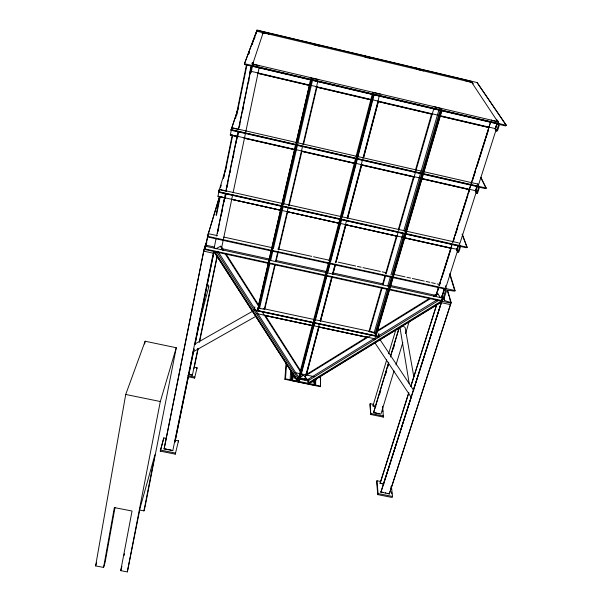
<?xml version="1.0" encoding="UTF-8"?>
<svg xmlns="http://www.w3.org/2000/svg" width="602" height="602" viewBox="0 0 602 602"><rect width="100%" height="100%" fill="white"/><g stroke="black" fill="none" stroke-linecap="round" stroke-linejoin="round"><path stroke-width="0.9" d="M286.093 362.63L284.881 379.29L320.55 386.717L320.58 375.603M320.595 386.544L320.279 375.859M320.241 386.04L315.644 385.084L315.704 380.464M315.644 385.084A0.956 0.835 0.9 0 1 314.929 384.076L316.035 378.222M313.951 381.638L313.973 379.787M284.881 379.29L285.498 378.801L290.119 379.764A0.963 0.843 3.2 0 0 291.263 379.147C292.993 370.681 293.58 376.408 291.677 380.524L313.935 385.16L314.741 379.298M318.759 79.599L311.889 78.335L258.205 310.609L257.686 310.715L311.294 79.456L311.836 79.464M319.256 46.076L313.71 44.623L313.04 43.442M441.597 299.375L442.199 301.594L308.344 383.88L307.863 380.291L304.484 375.791M312.927 322.589L298.502 378.124C297.554 379.877 299.156 383.7 299.096 379.839M297.982 380.915L214.666 251.312L213.996 251.832L297.659 381.292L298.088 378.598L216.69 251.824M311.144 77.763L257.483 310.67M312.784 44.571L312.844 43.397M291.677 380.524L291.925 377.559L295.469 378.297M292.301 375.106L292.406 373.285M291.263 379.147L291.646 372.736M219.241 189.818L219.414 190.3M290.119 379.764L290.676 370.599M224.546 197.501L225.171 198.141L226.059 193.836M237.098 136.21L237.737 136.895L238.859 131.424M495.1 128.602C497.53 134.615 498.23 128.03 499.141 125.525A1.121 1.031 -37.3 0 1 500.51 124.734L505.627 125.938L506.387 125.314L477.077 82.534L257.024 30.1L244.404 63.925L244.841 64.602L250.191 65.859A1.129 1.099 54.6 0 1 251.049 67.198C249.619 70.095 249.484 77.658 251.771 69.772M285.498 378.801L286.522 364.157M244.404 63.925L257.039 30.1L256.347 32.681M291.782 379.952L314.048 384.512M316.012 380.058L315.456 379.508L313.89 385.333M218.594 191.918L459.823 246.143L218.549 192.241L218.639 191.707L467.084 247.211L466.384 247.768L461.523 246.677A1.038 0.941 -19.5 0 0 460.237 247.392C459.334 251.267 458.069 255.564 456.722 248.739M219.06 190.668L219 191.022M254.3 310.233L254.413 309.819L379.147 336.48L378.967 336.924L254.3 310.233L254.857 306.817M254.608 308.156L254.082 310.316M231.108 129.859L478.868 186.605L478.658 186.959L231.04 130.235L237.369 110.949M257.694 309.165L257.904 307.667M251.109 71.758L252.276 66.024L288.84 74.618M470.696 81.579L470.824 81.044L498.968 123.576L496.605 130.98M115.027 507.441L105.109 562.418L103.574 567.415L95.613 565.91L125.72 394.461L145.142 341.229L176.273 347.738L145.052 506.794L143.938 510.887L139.626 510.052M103.574 567.415L114.35 507.584L132.049 511.023L120.731 570.651L127.338 571.9L140.191 507.599L154.947 454.751L143.938 510.887M144.638 344.005L145.142 341.229M124.05 555.593L124.396 553.772M127.338 571.9L160.313 401.519L176.273 347.738M231.386 129.626L231.514 128.843L231.048 130.235M174.821 440.107L178.493 440.845L175.265 454.149L160.275 451.154L163.804 437.887L166.558 438.444M163.804 437.887L160.275 451.154M168.853 449.363L172.797 450.657L164.113 448.919L204.063 249.363L205.974 243.012L204.823 248.641M164.113 448.919L203.777 250.899M445.962 289.231L207.359 236.917L207.833 235.532L204.83 249.529L206.817 242.636M207.359 236.917L219.384 196.824M205.628 246.858L208.277 233.659L217.427 235.668M420 178.011L230.37 134.66L230.303 135.029L231.808 127.677L296.741 142.561M441.996 296.756L442.312 300.669L204.958 248.889M216.02 215.064L219.768 196.598M223.477 178.26L232.252 134.968M235.593 118.459L246.414 65.054M248.634 54.06L249.205 51.26L249.537 51.479M216.449 215.328L220.181 196.922M225.223 172.074L232.688 135.262M236.789 115.02L247.053 64.399M252.298 44.668L253.164 41.087M256.031 34.156L256.633 31.191L471.742 82.421M214.146 248.016L216.035 238.813M216.6 236.059L225.359 193.535M225.833 190.969L238.076 131.161M238.452 129.317L251.267 66.747M172.797 450.657L213.605 251.448M217.33 233.418L224.666 197.576M226.367 189.299L237.286 135.992M238.979 127.722L250.086 73.497M251.034 68.899L251.41 67.063M217.916 231.627L218.857 227.029M221.122 216.005L222.439 209.571M223.944 202.219L224.32 200.376M226.962 187.508L227.902 182.918M229.972 172.804L230.348 170.968M232.989 158.1L233.93 153.502M235.999 143.396L236.375 141.56M236.752 139.717L237.504 136.044M239.581 125.931L239.957 124.095M242.591 111.227L243.539 106.637M248.618 81.819L249.002 79.983M193.987 349.235L174.911 442.244L194.055 348.972M194.928 344.63L213.996 251.621M194.995 344.367L214.064 251.403M250.62 73.278L252.208 65.52L263.518 31.65M251.38 71.028L251.756 69.185M257.001 30.303L257.347 30.868M175.265 454.149L175.491 453.065L160.493 450.07M178.267 441.913L178.493 440.845M189.028 374.474L192.392 375.166L197.915 348.475M199.254 342.034L217.013 256.234M198.193 348.49L194.055 368.514M199.525 342.049L217.254 256.429M221.258 249.574L232.763 194.371M233.124 192.602L245.39 133.734M245.751 131.958L259.161 67.59M188.494 376.814L194.581 378.071L194.792 377.085L187.824 375.648M196.869 368.725L197.072 367.754L194.326 367.19M258.333 305.831L271.058 250.876M271.479 249.04L294.604 149.206M295.025 147.377L295.454 145.541M296.086 142.794L309.661 84.175M310.083 82.346L310.512 80.51M258.491 308.533L268.665 264.684M269.515 261.027L271.63 251.892M272.48 248.242L282.225 206.223M282.647 204.394L296.425 145.014M297.057 142.275L311.467 80.164M258.544 308.427A0.986 0.421 13 0 1 259.522 308.314L269.952 263.428M270.591 260.674L272.932 250.598M273.361 248.761L283.158 206.621M283.58 204.785L297.426 145.24M297.847 143.404L312.543 80.186M274.805 264.481L264.278 309.338L264.782 309.225L275.332 264.316M275.453 261.742L277.815 251.674M278.244 249.838L288.132 207.735M288.561 205.907L302.535 146.406M302.964 144.578L317.796 81.42M275.964 261.659L278.342 251.516M278.764 249.762L287.801 211.264M289.08 205.854L301.986 150.899M303.491 144.555L317.036 86.869M194.581 378.071L197.072 367.754M192.392 375.166L189.013 374.143M313.401 320.768L328.534 262.502M329.008 260.681L339.889 218.797M340.356 216.983L355.496 158.717M355.97 156.896L372.284 94.078M298.344 381.48L373.135 93.995L372.758 92.256M301.963 368.161L302.671 365.429M304.326 359.07L305.041 356.346M306.222 351.801L306.93 349.077M308.585 342.719L309.293 339.995M309.767 338.173L310.474 335.449M316.389 312.731L317.096 310.007M320.64 296.38L321.355 293.648M324.192 282.752L324.899 280.02M328.444 266.393L329.151 263.668M336.247 236.405L336.954 233.681M342.869 210.971L343.576 208.239M347.121 194.612L347.828 191.887M354.924 164.624L355.632 161.9M369.35 109.203L370.057 106.479M298.547 381.525L373.36 94.047C373.323 90.842 377.469 94.484 380.298 94.078M299.028 381.382L373.865 94.047M299.412 378.786A0.956 0.459 14.7 0 1 300.074 378.786L314.507 323.417M315.222 320.693L326.811 276.213M327.759 272.586L330.122 263.503M330.596 261.689L341.718 219.03M342.192 217.209L374.135 94.672M197.832 328.489L208.751 286.988M300.074 378.786L304.665 379.742L319.451 323.515M320.166 320.798L331.852 276.356M332.334 274.542L334.96 264.571M335.434 262.758L346.406 221.039M347.121 218.315L362.389 160.275M362.871 158.461L379.328 95.891M306.335 374.956L319.015 326.773M320.452 321.317L332.184 276.769M332.898 274.045L335.291 264.948M336.014 262.224L345.826 224.945M347.497 218.586L361.621 164.94M363.533 157.671L378.372 101.302M306.328 375.061L319.015 326.863M320.452 321.408L332.184 276.852M332.906 274.121L335.299 265.03M336.014 262.306L345.826 225.02M347.505 218.654L361.629 165.008M363.54 157.732L378.387 101.354M313.943 381.954L314.605 379.471M213.687 251.598L213.251 253.201L203.709 251.124L205.621 244.751M120.731 570.651L121.905 566.474M381.691 287.184L368.958 331.521L374.12 332.838A0.978 0.414 16.3 0 1 375.114 333.485L375.272 334.93M382.488 284.558L385.077 275.445M385.611 273.722L396.515 235.713M398.351 229.467L413.423 177.026M415.523 169.862L431.626 113.816M369.455 331.845L381.954 288.478M383 284.866L385.604 275.829M386.123 274.023L398.103 232.47M398.629 230.664L433.794 108.706M374.12 332.838L386.973 288.614M387.763 285.912L390.389 276.882M390.916 275.076L402.986 233.561M403.769 230.852L438.933 109.91M375.114 333.485L387.951 289.404M388.478 287.605L391.624 276.815M392.143 275.016L404.198 233.636M404.725 231.838L440.355 109.511M440.957 110.783L375.355 335.653L375.731 335.939L441.8 110.136L440.228 108.352L433.711 106.592M376.062 336.021L442.026 110.189L441.161 108.345M377.65 337.609L378.139 335.946M373.737 404.446L370.192 403.709L369.914 404.649L370.772 414.5L383.399 417.103L382.601 406.29M208.142 234.313L219.534 196.523M375.896 406.493L372.947 405.883L386.687 359.861M388.614 353.803L395.905 329.557M370.772 414.5L370.192 403.709M471.682 82.617L471.802 82.233M394.024 370.937L380.893 414.176L373.571 412.663L388.726 362.186M390.623 355.902L399.021 328.098M373.571 412.663L388.486 363.315M390.382 357.031L399.329 327.42M379.426 394.829L380.78 390.337M385.393 375.084L386.755 370.599M387.838 367.009L388.651 364.315M393.264 349.062L394.619 344.57M477.077 82.534L506.312 125.54M220.475 187.741L221.295 185.07M223.485 177.929L224.305 175.257M395.981 364.902L402.836 342.5M405.575 333.538L409.375 320.776M218.549 192.241L226.149 167.356M305.116 379.666L304.665 379.742M380.494 481.449L376.957 480.735L376.634 481.766L377.755 494.611L392.188 497.493L392.527 496.447L391.413 486.341M435.682 296.312L438.504 287.372M439.061 285.581L452.012 244.465M452.576 242.681L490.585 122.01M435.713 296.395L438.527 287.455M439.091 285.672L452.042 244.547M452.885 241.861L490.622 122.071M437.804 290.849L438.647 288.17M439.49 285.491L440.333 282.805M442.026 277.447L451.319 247.964M453.291 241.711L454.134 239.032M455.255 235.457L457.791 227.421M459.484 222.055L467.927 195.259M468.491 193.468L469.334 190.789M472.713 180.073L475.249 172.029M476.942 166.671L485.385 139.867M485.949 138.084L488.485 130.04M383.783 484.234L380.095 483.135L408.758 392.624M410.745 386.349L436.57 304.8M380.125 483.451L408.803 392.903M410.79 386.627L436.917 304.153M377.755 494.611L378.086 493.565L376.957 480.735M441.68 297.034L444.238 288.968M456.497 250.432L458.205 245.052M475.302 191.285L476.724 186.808M495.243 128.557L496.665 124.072M441.582 297.478L442.921 293.272M443.456 291.594L444.253 289.065M441.68 297.742L444.532 288.802M456.625 250.756L458.318 245.435M475.347 191.895L477.047 186.545M495.145 129.641L497.124 123.418M495.371 129.054L497.237 123.598L441.484 110.497M457.084 249.679L458.446 245.586M475.708 191.12L477.409 185.98M95.613 565.91L96.674 562.584M445.962 287.177L457.618 250.575M459.898 243.434L476.385 191.654M478.658 184.513L496.289 129.159M380.908 491.977L441.228 302.648L450.371 304.642L389.306 493.971L380.908 491.977L383.466 492.489M383.489 484.128L411.467 396.327M413.461 390.058L441.439 302.257M380.938 492.301L441.83 301.226M442.116 301.286L446.157 288.606L445.322 285.702M457.926 252.268L460.041 245.639L459.1 242.975M480.817 177.244L486.16 188.05L485.43 188.637L480.449 187.493A1.076 0.986 -27.5 0 0 479.124 188.245L477.582 193.069L476.701 193.4L478.936 186.394L477.74 183.873M378.38 335.111L378.681 334.697M389.306 493.971L451.184 302.603L447.572 290.119M449.86 273.534L455.074 290.563L454.871 291.187L447.986 290.269L446.518 290.728L443.682 299.6L444.682 300.594L451.184 302.603M250.387 73.218L250.966 71.472M238.219 108.48L231.695 128.106L232.116 128.738M249.958 72.556L251.41 68.192M248.686 54.225L249.649 51.629M254.142 39.521L255.097 36.925M303.4 375.445L299.758 377.326M220.799 246.083L215.907 248.761M262.781 33.667L262.118 33.577L262.495 32.463L269.019 34.021L268.53 34.021M263.059 32.884L264.022 32.944M306.072 374.737L367.453 336.699M377.033 330.874L429.632 298.268M433.636 295.891L436.804 293.829M304.74 376.295L371.743 334.9M374.135 333.425L375.731 332.439M377.326 331.454L430.769 298.434M433.959 296.462L437.947 294.002L440.566 297.659M307.471 379.674L377.604 336.45M379.2 335.472L436.585 300.112M308.013 380.825L438.82 300.285M307.953 383.15L441.763 300.857L442.199 301.594M308.224 383.73L442.086 301.436M194.265 344.382L252.562 311.272M192.505 352.208L255.677 316.456M380.095 483.135L383.76 483.873M164.195 448.61L166.852 449.145M387.568 493.309L389.268 493.648M378.086 493.565L392.527 496.447M125.72 394.461L160.313 401.519M491.578 120.212L491.142 120.197L498.561 122.018L497.297 120.114L496.65 120.069M496.665 121.408L497.523 121.386M298.133 378.854L308.766 381.074M310.542 381.442L314.086 382.18M375.633 406.199L372.947 405.883M373.549 412.415L376.536 413.032M379.373 413.619L377.747 413.273M371.058 413.544L383.692 416.155M305.733 374.113L307.509 374.489M305.733 374.218L307.509 374.587M294.077 372.442L314.492 376.709M292.158 376.28L294.822 376.829M297.478 377.386L308.992 379.794M254.368 310.007L379.094 336.668M256.234 313.469L375.324 338.888M266.25 315.741L312.009 325.516M320.249 327.277L366.927 337.24M265.324 315.644L312.009 325.607M318.42 326.976L366.942 337.331M263.119 308.585L313.604 319.391M316.359 319.978L374.181 332.357M259.522 308.314L263.48 309.165M205.937 245.172L214.199 246.978M222.469 248.784L269.312 259.026M275.746 260.425L326.261 271.464M332.695 272.872L383.211 283.911M390.563 285.514L435.57 295.349M205.673 246.293L388.779 286.281M390.615 286.68L441.883 297.885M204.063 249.363L450.981 303.22L449.438 297.862M223.831 237.075L272.345 247.731M277.831 248.935L311.701 256.369M313.529 256.768L329.091 260.184M338.241 262.194L355.632 266.016M357.46 266.415L361.125 267.22M362.953 267.619L380.344 271.442M382.172 271.841L385.829 272.646M393.159 274.249L405.056 276.86M406.884 277.266L410.541 278.071M412.378 278.47L424.275 281.081M426.103 281.488L429.768 282.285M431.596 282.692L435.254 283.497M437.09 283.896L438.918 284.302M207.487 236.262L455.074 290.563M341.063 216.577L219.361 189.367L217.954 196.244L457.242 249.378M342.892 216.991L404.198 230.694M406.026 231.108L458.182 242.772M219.286 189.615L226.585 191.248M225.298 197.9L217.969 196.267L225.276 197.975M231.71 199.33L281.164 210.361M338.858 223.222L287.575 211.791L338.866 223.304M346.188 224.862L396.56 236.089M402.053 237.316L451.508 248.348M231.687 199.405L281.157 210.429M345.277 224.734L396.575 236.172M402.068 237.391L451.538 248.423M298.569 142.983L421.129 171.073M423.876 171.705L477.837 184.077M231.732 127.887L239.235 129.603M231.153 129.641L486.16 188.05M421.836 178.425L475.881 190.781M230.333 134.968L237.655 136.646M244.066 138.106L294.401 149.612L244.043 138.167M302.64 151.493L354.804 163.42M361.215 164.888L414.296 177.018M421.618 178.689L469.214 189.57M230.31 135.029L237.639 136.707M301.715 151.35L354.811 163.488M361.223 164.948L414.319 177.086M421.641 178.764L469.244 189.638M251.184 71.345L438.866 115.366M440.694 115.795L495.627 128.677M309.661 85.454L257.528 73.226L309.661 85.507M316.065 86.959L370.945 99.827M378.259 101.542L432.228 114.192M437.714 115.486L488.937 127.496M316.065 87.004L370.952 99.879M377.356 101.377L432.251 114.252M437.737 115.539L488.967 127.549M252.712 64.015L497.688 121.642M244.45 63.692L506.387 125.314M290.668 75.047L309.864 79.562M311.693 79.991L340.025 86.65M341.853 87.079L371.103 93.957M374.76 94.815L391.21 98.683M393.038 99.112L439.656 110.068M257.912 30.521L469.853 81.014M365.053 57.22L367.784 57.875M470.854 82.203L471.863 82.609M416.742 68.154L417.946 69.448L423.484 70.931M466.512 81.172L465.978 80.924L472.277 82.429L473.202 83.829L472.502 83.58M365.128 55.858L366.069 57.092L371.615 58.575M259.041 65.52L259.53 65.799L251.832 63.993L252.351 62.465L253.081 62.751M253.735 64.271L252.727 63.804M385.859 492.963L385.438 492.775M437.947 294.002L437.692 293.58M374.813 342.651L411.55 397.764M379.742 339.235L413.777 390.547M218.157 251.779L298.938 377.725A0.956 0.399 -32.9 0 0 298.088 378.598M214.184 251.734L297.554 381.352M221.408 246.669L223.402 249.898M225.938 253.766L258.649 305.109M265.204 315.267L300.947 371.359M220.4 246.376L222.921 250.319M224.937 253.472L260.207 308.691M262.224 311.844L303.039 375.731M495.822 129.445L496.831 131.033M480.75 177.447L486.092 188.26M475.761 190.917L476.919 193.445M475.542 190.872L476.701 193.4M416.546 68.109L417.133 69.418M462.231 234.125L467.084 247.211M462.17 234.313L467.024 247.407M449.942 275.031L454.6 290.284M447.632 291.616L448.926 296.079M443.937 297.892L444.682 300.594M364.932 55.813L365.203 57.055M413.77 376.528L405.244 328.12A2.574 2.288 -8.5 0 0 404.582 327.104M400.277 329.429L409.202 383.429M378.771 333.342L379.147 336.48M382.609 409.924L382.812 411.715M383.203 415.312L383.399 417.103M390.976 486.446L391.18 488.29M391.578 491.969L391.782 493.813M400.195 328.842A2.574 2.288 -8.5 0 1 400.955 327.202M401.489 326.818A2.574 2.288 -8.5 0 1 402.113 326.577M403.438 326.54A2.574 2.288 -8.5 0 1 404.055 326.758M207.314 284.332A2.619 2.363 14.6 0 1 207.886 284.701M208.345 285.182A2.619 2.363 14.6 0 1 208.54 287.568M374.685 339.52A3.01 1.242 -33.4 0 1 374.038 339.724M252.065 66.212L498.629 124.178L498.885 123.794L252.148 65.799L252.065 66.212"/></g></svg>
